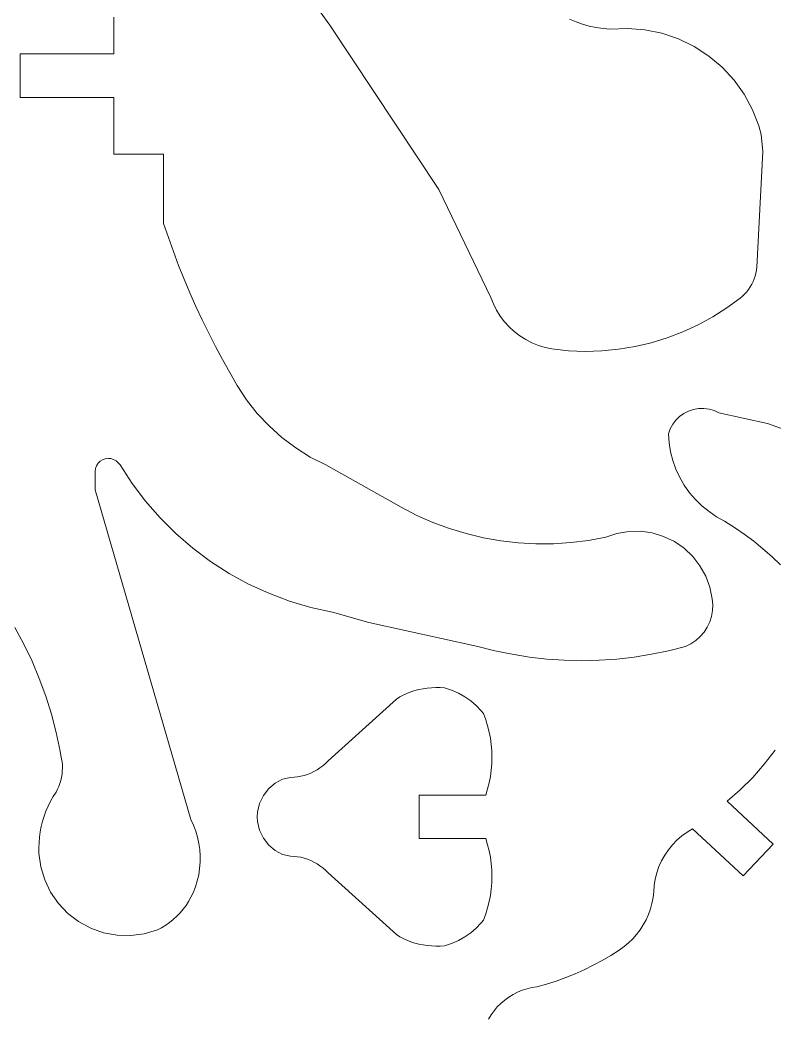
# Model space of a CAD drawing. Header units: millimetres. Extents: x -233 to 120, y -19 to 188.
# Drawn here: x 46.4 to 91.8, y 41.7 to 101.8 of the extents above; entities that cross this region are included whole.
import ezdxf

# ---------------------------------------------------------------- set-up
doc = ezdxf.new("R2010")
doc.units = ezdxf.units.MM
doc.header["$MEASUREMENT"] = 0
doc.layers.add('Layer 1', color=7, linetype='Continuous')

msp = doc.modelspace()

# ---------------------------------------------------------------- linework, layer by layer
at = {"layer": 'Layer 1', "lineweight": 9}
for points in [[(60.3887, 107.967), (60.3887, 107.967), (65.0897, 101.4626), (65.0897, 101.4626)], [(52.0851, 99.735), (52.0851, 99.735), (52.0851, 101.959), (52.0851, 101.959)], [(79.5103, 101.8368), (79.5103, 101.8368), (79.8963, 101.672), (79.8963, 101.672)], [(79.8963, 101.672), (79.8963, 101.672), (80.292, 101.532), (80.292, 101.532)], [(80.292, 101.532), (80.292, 101.532), (80.6958, 101.4175), (80.6958, 101.4175)], [(65.0897, 101.4626), (65.0897, 101.4626), (71.65, 91.5694), (71.65, 91.5694)], [(80.6958, 101.4175), (80.6958, 101.4175), (81.106, 101.3288), (81.106, 101.3288)], [(81.106, 101.3288), (81.106, 101.3288), (81.5211, 101.2664), (81.5211, 101.2664)], [(81.5211, 101.2664), (81.5211, 101.2664), (81.9393, 101.2305), (81.9393, 101.2305)], [(82.9898, 101.2791), (82.9898, 101.2791), (81.9393, 101.2305), (81.9393, 101.2305)], [(84.0383, 101.1967), (84.0383, 101.1967), (82.9898, 101.2791), (82.9898, 101.2791)], [(85.0684, 100.9847), (85.0684, 100.9847), (84.0383, 101.1967), (84.0383, 101.1967)], [(86.0641, 100.6464), (86.0641, 100.6464), (85.0684, 100.9847), (85.0684, 100.9847)], [(87.0101, 100.1869), (87.0101, 100.1869), (86.0641, 100.6464), (86.0641, 100.6464)], [(46.4601, 99.735), (46.4601, 99.735), (52.0851, 99.735), (52.0851, 99.735)], [(46.4601, 97.11), (46.4601, 97.11), (46.4601, 99.735), (46.4601, 99.735)], [(87.8917, 99.6135), (87.8917, 99.6135), (87.0101, 100.1869), (87.0101, 100.1869)], [(88.6952, 98.9349), (88.6952, 98.9349), (87.8917, 99.6135), (87.8917, 99.6135)], [(89.4082, 98.1618), (89.4082, 98.1618), (88.6952, 98.9349), (88.6952, 98.9349)], [(90.0195, 97.3061), (90.0195, 97.3061), (89.4082, 98.1618), (89.4082, 98.1618)], [(90.5198, 96.381), (90.5198, 96.381), (90.0195, 97.3061), (90.0195, 97.3061)], [(46.4601, 97.11), (46.4601, 97.11), (52.0851, 97.11), (52.0851, 97.11)], [(52.0851, 97.11), (52.0851, 97.11), (52.0851, 93.709), (52.0851, 93.709)], [(90.9013, 95.4009), (90.9013, 95.4009), (90.5198, 96.381), (90.5198, 96.381)], [(91.0294, 94.8918), (91.0294, 94.8918), (90.9013, 95.4009), (90.9013, 95.4009)], [(91.0294, 94.8918), (91.0294, 94.8918), (91.1313, 93.8551), (91.1313, 93.8551)], [(55.0851, 93.709), (55.0851, 93.709), (52.0851, 93.709), (52.0851, 93.709)], [(55.0851, 93.709), (55.0851, 93.709), (55.0851, 89.5294), (55.0851, 89.5294)], [(90.7776, 86.8971), (90.7776, 86.8971), (91.1313, 93.8551), (91.1313, 93.8551)], [(71.65, 91.5694), (71.65, 91.5694), (74.7756, 85.0701), (74.7756, 85.0701)], [(55.0851, 89.5294), (55.0851, 89.5294), (55.3705, 88.6821), (55.3705, 88.6821)], [(55.3705, 88.6821), (55.3705, 88.6821), (55.6716, 87.8403), (55.6716, 87.8403)], [(55.6716, 87.8403), (55.6716, 87.8403), (55.988, 87.0041), (55.988, 87.0041)], [(55.988, 87.0041), (55.988, 87.0041), (56.3198, 86.1739), (56.3198, 86.1739)], [(90.6776, 86.3653), (90.6776, 86.3653), (90.723, 86.5402), (90.723, 86.5402)], [(90.723, 86.5402), (90.723, 86.5402), (90.7564, 86.7177), (90.7564, 86.7177)], [(90.7564, 86.7177), (90.7564, 86.7177), (90.7776, 86.8971), (90.7776, 86.8971)], [(56.3198, 86.1739), (56.3198, 86.1739), (56.6667, 85.3499), (56.6667, 85.3499)], [(90.3808, 85.7089), (90.3808, 85.7089), (90.4717, 85.865), (90.4717, 85.865)], [(90.4717, 85.865), (90.4717, 85.865), (90.5517, 86.027), (90.5517, 86.027)], [(90.5517, 86.027), (90.5517, 86.027), (90.6204, 86.194), (90.6204, 86.194)], [(90.6204, 86.194), (90.6204, 86.194), (90.6776, 86.3653), (90.6776, 86.3653)], [(56.6667, 85.3499), (56.6667, 85.3499), (57.0288, 84.5324), (57.0288, 84.5324)], [(89.9181, 85.1566), (89.9181, 85.1566), (90.0476, 85.2825), (90.0476, 85.2825)], [(90.0476, 85.2825), (90.0476, 85.2825), (90.1683, 85.4169), (90.1683, 85.4169)], [(90.2796, 85.5593), (90.2796, 85.5593), (90.1683, 85.4169), (90.1683, 85.4169)], [(90.2796, 85.5593), (90.2796, 85.5593), (90.3808, 85.7089), (90.3808, 85.7089)], [(74.7756, 85.0701), (74.7756, 85.0701), (74.9304, 84.6798), (74.9304, 84.6798)], [(74.9304, 84.6798), (74.9304, 84.6798), (75.1194, 84.3049), (75.1194, 84.3049)], [(88.9701, 84.4441), (88.9701, 84.4441), (89.7802, 85.0399), (89.7802, 85.0399)], [(89.7802, 85.0399), (89.7802, 85.0399), (89.9181, 85.1566), (89.9181, 85.1566)], [(57.0288, 84.5324), (57.0288, 84.5324), (57.4058, 83.7218), (57.4058, 83.7218)], [(75.1194, 84.3049), (75.1194, 84.3049), (75.3412, 83.9483), (75.3412, 83.9483)], [(88.1218, 83.9041), (88.1218, 83.9041), (88.9701, 84.4441), (88.9701, 84.4441)], [(57.4058, 83.7218), (57.4058, 83.7218), (57.7976, 82.9182), (57.7976, 82.9182)], [(75.3412, 83.9483), (75.3412, 83.9483), (75.5938, 83.6129), (75.5938, 83.6129)], [(75.5938, 83.6129), (75.5938, 83.6129), (75.8754, 83.3015), (75.8754, 83.3015)], [(87.2391, 83.4223), (87.2391, 83.4223), (88.1218, 83.9041), (88.1218, 83.9041)], [(57.7976, 82.9182), (57.7976, 82.9182), (58.2042, 82.1219), (58.2042, 82.1219)], [(75.8754, 83.3015), (75.8754, 83.3015), (76.1837, 83.0164), (76.1837, 83.0164)], [(76.1837, 83.0164), (76.1837, 83.0164), (76.5161, 82.7599), (76.5161, 82.7599)], [(85.3867, 82.6417), (85.3867, 82.6417), (86.326, 83.0009), (86.326, 83.0009)], [(86.326, 83.0009), (86.326, 83.0009), (87.2391, 83.4223), (87.2391, 83.4223)], [(76.5161, 82.7599), (76.5161, 82.7599), (76.8701, 82.5341), (76.8701, 82.5341)], [(76.8701, 82.5341), (76.8701, 82.5341), (77.2429, 82.3408), (77.2429, 82.3408)], [(77.2429, 82.3408), (77.2429, 82.3408), (77.6314, 82.1816), (77.6314, 82.1816)], [(83.4465, 82.1163), (83.4465, 82.1163), (84.4255, 82.3464), (84.4255, 82.3464)], [(84.4255, 82.3464), (84.4255, 82.3464), (85.3867, 82.6417), (85.3867, 82.6417)], [(58.2042, 82.1219), (58.2042, 82.1219), (58.6253, 81.3332), (58.6253, 81.3332)], [(77.6314, 82.1816), (77.6314, 82.1816), (78.0326, 82.0576), (78.0326, 82.0576)], [(78.0326, 82.0576), (78.0326, 82.0576), (78.4432, 81.9699), (78.4432, 81.9699)], [(78.4432, 81.9699), (78.4432, 81.9699), (79.4433, 81.8644), (79.4433, 81.8644)], [(79.4433, 81.8644), (79.4433, 81.8644), (80.4482, 81.8262), (80.4482, 81.8262)], [(80.4482, 81.8262), (80.4482, 81.8262), (81.4534, 81.8556), (81.4534, 81.8556)], [(81.4534, 81.8556), (81.4534, 81.8556), (82.4543, 81.9524), (82.4543, 81.9524)], [(82.4543, 81.9524), (82.4543, 81.9524), (83.4465, 82.1163), (83.4465, 82.1163)], [(58.6253, 81.3332), (58.6253, 81.3332), (59.0609, 80.5524), (59.0609, 80.5524)], [(59.0609, 80.5524), (59.0609, 80.5524), (59.5107, 79.7798), (59.5107, 79.7798)], [(59.5107, 79.7798), (59.5107, 79.7798), (60.0796, 78.9105), (60.0796, 78.9105)], [(60.0796, 78.9105), (60.0796, 78.9105), (60.7211, 78.0933), (60.7211, 78.0933)], [(60.7211, 78.0933), (60.7211, 78.0933), (61.4304, 77.3342), (61.4304, 77.3342)], [(86.3836, 78.0918), (86.3836, 78.0918), (86.1279, 77.9076), (86.1279, 77.9076)], [(86.6641, 78.2352), (86.6641, 78.2352), (86.3836, 78.0918), (86.3836, 78.0918)], [(86.9631, 78.3346), (86.9631, 78.3346), (86.6641, 78.2352), (86.6641, 78.2352)], [(87.2737, 78.3877), (87.2737, 78.3877), (86.9631, 78.3346), (86.9631, 78.3346)], [(87.5888, 78.3933), (87.5888, 78.3933), (87.2737, 78.3877), (87.2737, 78.3877)], [(87.9011, 78.3513), (87.9011, 78.3513), (87.5888, 78.3933), (87.5888, 78.3933)], [(88.2034, 78.2626), (88.2034, 78.2626), (87.9011, 78.3513), (87.9011, 78.3513)], [(88.4889, 78.1292), (88.4889, 78.1292), (88.2034, 78.2626), (88.2034, 78.2626)], [(91.427, 77.4776), (91.427, 77.4776), (88.4889, 78.1292), (88.4889, 78.1292)], [(85.903, 77.6869), (85.903, 77.6869), (85.7139, 77.4348), (85.7139, 77.4348)], [(86.1279, 77.9076), (86.1279, 77.9076), (85.903, 77.6869), (85.903, 77.6869)], [(98.3162, 75.0154), (98.3162, 75.0154), (91.427, 77.4776), (91.427, 77.4776)], [(61.4304, 77.3342), (61.4304, 77.3342), (62.2025, 76.639), (62.2025, 76.639)], [(85.5652, 77.157), (85.5652, 77.157), (85.4601, 76.86), (85.4601, 76.86)], [(85.4601, 76.86), (85.4601, 76.86), (85.4989, 76.3147), (85.4989, 76.3147)], [(85.7139, 77.4348), (85.7139, 77.4348), (85.5652, 77.157), (85.5652, 77.157)], [(62.2025, 76.639), (62.2025, 76.639), (63.0314, 76.0127), (63.0314, 76.0127)], [(85.4989, 76.3147), (85.4989, 76.3147), (85.587, 75.7752), (85.587, 75.7752)], [(63.0314, 76.0127), (63.0314, 76.0127), (63.9111, 75.46), (63.9111, 75.46)], [(85.587, 75.7752), (85.587, 75.7752), (85.7238, 75.2459), (85.7238, 75.2459)], [(51.139, 75.0874), (51.139, 75.0874), (51.0454, 74.9425), (51.0454, 74.9425)], [(51.2615, 75.2091), (51.2615, 75.2091), (51.139, 75.0874), (51.139, 75.0874)], [(51.407, 75.3019), (51.407, 75.3019), (51.2615, 75.2091), (51.2615, 75.2091)], [(51.5691, 75.3615), (51.5691, 75.3615), (51.407, 75.3019), (51.407, 75.3019)], [(51.74, 75.3851), (51.74, 75.3851), (51.5691, 75.3615), (51.5691, 75.3615)], [(51.9121, 75.3718), (51.9121, 75.3718), (51.74, 75.3851), (51.74, 75.3851)], [(52.0774, 75.322), (52.0774, 75.322), (51.9121, 75.3718), (51.9121, 75.3718)], [(52.2283, 75.2382), (52.2283, 75.2382), (52.0774, 75.322), (52.0774, 75.322)], [(52.3578, 75.1241), (52.3578, 75.1241), (52.2283, 75.2382), (52.2283, 75.2382)], [(52.4601, 74.985), (52.4601, 74.985), (52.3578, 75.1241), (52.3578, 75.1241)], [(63.9111, 75.46), (63.9111, 75.46), (64.8351, 74.985), (64.8351, 74.985)], [(85.7238, 75.2459), (85.7238, 75.2459), (85.9082, 74.7313), (85.9082, 74.7313)], [(50.9848, 74.7808), (50.9848, 74.7808), (50.9601, 74.61), (50.9601, 74.61)], [(50.9601, 73.485), (50.9601, 73.485), (50.9601, 74.61), (50.9601, 74.61)], [(51.0454, 74.9425), (51.0454, 74.9425), (50.9848, 74.7808), (50.9848, 74.7808)], [(52.4601, 74.985), (52.4601, 74.985), (53.189, 73.8659), (53.189, 73.8659)], [(69.3726, 72.435), (69.3726, 72.435), (64.8351, 74.985), (64.8351, 74.985)], [(85.9082, 74.7313), (85.9082, 74.7313), (86.1385, 74.2355), (86.1385, 74.2355)], [(53.189, 73.8659), (53.189, 73.8659), (53.9947, 72.8008), (53.9947, 72.8008)], [(86.1385, 74.2355), (86.1385, 74.2355), (86.4129, 73.7627), (86.4129, 73.7627)], [(56.7293, 53.6388), (56.7293, 53.6388), (50.9601, 73.485), (50.9601, 73.485)], [(86.4129, 73.7627), (86.4129, 73.7627), (86.7291, 73.3168), (86.7291, 73.3168)], [(86.7291, 73.3168), (86.7291, 73.3168), (87.0845, 72.9014), (87.0845, 72.9014)], [(53.9947, 72.8008), (53.9947, 72.8008), (54.8734, 71.7951), (54.8734, 71.7951)], [(87.0845, 72.9014), (87.0845, 72.9014), (87.4762, 72.5201), (87.4762, 72.5201)], [(69.3726, 72.435), (69.3726, 72.435), (70.315, 71.9512), (70.315, 71.9512)], [(87.4762, 72.5201), (87.4762, 72.5201), (87.9009, 72.1759), (87.9009, 72.1759)], [(87.9009, 72.1759), (87.9009, 72.1759), (88.3551, 71.8717), (88.3551, 71.8717)], [(54.8734, 71.7951), (54.8734, 71.7951), (55.8206, 70.8535), (55.8206, 70.8535)], [(70.315, 71.9512), (70.315, 71.9512), (71.2847, 71.5246), (71.2847, 71.5246)], [(71.2847, 71.5246), (71.2847, 71.5246), (72.2782, 71.1569), (72.2782, 71.1569)], [(88.3551, 71.8717), (88.3551, 71.8717), (88.8351, 71.61), (88.8351, 71.61)], [(89.4374, 71.227), (89.4374, 71.227), (88.8351, 71.61), (88.8351, 71.61)], [(55.8206, 70.8535), (55.8206, 70.8535), (56.8316, 69.9809), (56.8316, 69.9809)], [(72.2782, 71.1569), (72.2782, 71.1569), (73.2919, 70.8492), (73.2919, 70.8492)], [(82.3616, 70.8639), (82.3616, 70.8639), (81.6847, 70.637), (81.6847, 70.637)], [(83.0653, 70.984), (83.0653, 70.984), (82.3616, 70.8639), (82.3616, 70.8639)], [(83.7792, 70.9945), (83.7792, 70.9945), (83.0653, 70.984), (83.0653, 70.984)], [(84.4861, 70.895), (84.4861, 70.895), (83.7792, 70.9945), (83.7792, 70.9945)], [(85.1694, 70.688), (85.1694, 70.688), (84.4861, 70.895), (84.4861, 70.895)], [(90.0241, 70.8203), (90.0241, 70.8203), (89.4374, 71.227), (89.4374, 71.227)], [(73.2919, 70.8492), (73.2919, 70.8492), (74.3222, 70.6027), (74.3222, 70.6027)], [(74.3222, 70.6027), (74.3222, 70.6027), (75.3654, 70.4184), (75.3654, 70.4184)], [(75.3654, 70.4184), (75.3654, 70.4184), (76.4178, 70.2967), (76.4178, 70.2967)], [(76.4178, 70.2967), (76.4178, 70.2967), (77.4756, 70.2383), (77.4756, 70.2383)], [(78.5349, 70.2432), (78.5349, 70.2432), (79.5921, 70.3115), (79.5921, 70.3115)], [(79.5921, 70.3115), (79.5921, 70.3115), (80.6433, 70.4429), (80.6433, 70.4429)], [(80.6433, 70.4429), (80.6433, 70.4429), (81.6847, 70.637), (81.6847, 70.637)], [(85.8126, 70.3783), (85.8126, 70.3783), (85.1694, 70.688), (85.1694, 70.688)], [(86.4006, 69.9734), (86.4006, 69.9734), (85.8126, 70.3783), (85.8126, 70.3783)], [(90.5941, 70.3906), (90.5941, 70.3906), (90.0241, 70.8203), (90.0241, 70.8203)], [(91.1466, 69.9385), (91.1466, 69.9385), (90.5941, 70.3906), (90.5941, 70.3906)], [(56.8316, 69.9809), (56.8316, 69.9809), (57.9015, 69.1816), (57.9015, 69.1816)], [(77.4756, 70.2383), (77.4756, 70.2383), (78.5349, 70.2432), (78.5349, 70.2432)], [(86.9193, 69.4829), (86.9193, 69.4829), (86.4006, 69.9734), (86.4006, 69.9734)], [(91.6806, 69.4648), (91.6806, 69.4648), (91.1466, 69.9385), (91.1466, 69.9385)], [(57.9015, 69.1816), (57.9015, 69.1816), (59.025, 68.4594), (59.025, 68.4594)], [(87.3564, 68.9184), (87.3564, 68.9184), (86.9193, 69.4829), (86.9193, 69.4829)], [(92.1953, 68.9702), (92.1953, 68.9702), (91.6806, 69.4648), (91.6806, 69.4648)], [(59.025, 68.4594), (59.025, 68.4594), (60.1964, 67.818), (60.1964, 67.818)], [(87.7015, 68.2934), (87.7015, 68.2934), (87.3564, 68.9184), (87.3564, 68.9184)], [(87.9463, 67.6228), (87.9463, 67.6228), (87.7015, 68.2934), (87.7015, 68.2934)], [(60.1964, 67.818), (60.1964, 67.818), (61.41, 67.2606), (61.41, 67.2606)], [(61.41, 67.2606), (61.41, 67.2606), (62.6598, 66.7898), (62.6598, 66.7898)], [(88.0851, 66.9225), (88.0851, 66.9225), (87.9463, 67.6228), (87.9463, 67.6228)], [(62.6598, 66.7898), (62.6598, 66.7898), (63.9397, 66.4081), (63.9397, 66.4081)], [(88.1205, 66.5709), (88.1205, 66.5709), (88.0851, 66.9225), (88.0851, 66.9225)], [(63.9397, 66.4081), (63.9397, 66.4081), (65.2431, 66.1173), (65.2431, 66.1173)], [(65.2431, 66.1173), (65.2431, 66.1173), (67.4226, 65.4975), (67.4226, 65.4975)], [(88.0484, 65.8694), (88.0484, 65.8694), (88.1082, 66.2177), (88.1082, 66.2177)], [(88.1082, 66.2177), (88.1082, 66.2177), (88.1205, 66.5709), (88.1205, 66.5709)], [(67.4226, 65.4975), (67.4226, 65.4975), (73.9931, 64.0625), (73.9931, 64.0625)], [(87.7915, 65.2126), (87.7915, 65.2126), (87.9422, 65.5323), (87.9422, 65.5323)], [(87.9422, 65.5323), (87.9422, 65.5323), (88.0484, 65.8694), (88.0484, 65.8694)], [(46.6751, 64.1972), (46.6751, 64.1972), (46.1383, 65.1991), (46.1383, 65.1991)], [(87.3686, 64.6484), (87.3686, 64.6484), (87.5991, 64.9162), (87.5991, 64.9162)], [(87.5991, 64.9162), (87.5991, 64.9162), (87.7915, 65.2126), (87.7915, 65.2126)], [(86.8102, 64.2176), (86.8102, 64.2176), (87.104, 64.4141), (87.104, 64.4141)], [(87.104, 64.4141), (87.104, 64.4141), (87.3686, 64.6484), (87.3686, 64.6484)], [(47.1643, 63.1711), (47.1643, 63.1711), (46.6751, 64.1972), (46.6751, 64.1972)], [(75.0147, 63.8003), (75.0147, 63.8003), (73.9931, 64.0625), (73.9931, 64.0625)], [(76.0472, 63.585), (76.0472, 63.585), (75.0147, 63.8003), (75.0147, 63.8003)], [(85.4711, 63.8003), (85.4711, 63.8003), (84.4386, 63.585), (84.4386, 63.585)], [(86.4927, 64.0625), (86.4927, 64.0625), (85.4711, 63.8003), (85.4711, 63.8003)], [(86.4927, 64.0625), (86.4927, 64.0625), (86.8102, 64.2176), (86.8102, 64.2176)], [(47.6047, 62.1233), (47.6047, 62.1233), (47.1643, 63.1711), (47.1643, 63.1711)], [(77.0884, 63.417), (77.0884, 63.417), (76.0472, 63.585), (76.0472, 63.585)], [(78.1363, 63.2968), (78.1363, 63.2968), (77.0884, 63.417), (77.0884, 63.417)], [(79.1885, 63.2246), (79.1885, 63.2246), (78.1363, 63.2968), (78.1363, 63.2968)], [(80.2429, 63.2005), (80.2429, 63.2005), (79.1885, 63.2246), (79.1885, 63.2246)], [(81.2973, 63.2246), (81.2973, 63.2246), (80.2429, 63.2005), (80.2429, 63.2005)], [(82.3496, 63.2968), (82.3496, 63.2968), (81.2973, 63.2246), (81.2973, 63.2246)], [(83.3974, 63.417), (83.3974, 63.417), (82.3496, 63.2968), (82.3496, 63.2968)], [(84.4386, 63.585), (84.4386, 63.585), (83.3974, 63.417), (83.3974, 63.417)], [(47.9956, 61.0559), (47.9956, 61.0559), (47.6047, 62.1233), (47.6047, 62.1233)], [(69.956, 61.3226), (69.956, 61.3226), (69.7245, 61.2326), (69.7245, 61.2326)], [(70.1952, 61.3999), (70.1952, 61.3999), (69.956, 61.3226), (69.956, 61.3226)], [(70.4408, 61.4641), (70.4408, 61.4641), (70.1952, 61.3999), (70.1952, 61.3999)], [(70.6916, 61.5148), (70.6916, 61.5148), (70.4408, 61.4641), (70.4408, 61.4641)], [(70.9463, 61.5519), (70.9463, 61.5519), (70.6916, 61.5148), (70.6916, 61.5148)], [(71.2035, 61.5752), (71.2035, 61.5752), (70.9463, 61.5519), (70.9463, 61.5519)], [(71.4621, 61.5844), (71.4621, 61.5844), (71.2035, 61.5752), (71.2035, 61.5752)], [(71.7205, 61.5796), (71.7205, 61.5796), (71.4621, 61.5844), (71.4621, 61.5844)], [(71.9776, 61.5607), (71.9776, 61.5607), (71.7205, 61.5796), (71.7205, 61.5796)], [(71.9776, 61.5607), (71.9776, 61.5607), (72.407, 61.4175), (72.407, 61.4175)], [(72.407, 61.4175), (72.407, 61.4175), (72.8174, 61.2377), (72.8174, 61.2377)], [(48.3359, 59.9713), (48.3359, 59.9713), (47.9956, 61.0559), (47.9956, 61.0559)], [(69.0875, 60.8914), (69.0875, 60.8914), (64.9821, 57.1626), (64.9821, 57.1626)], [(69.2891, 61.0165), (69.2891, 61.0165), (69.0875, 60.8914), (69.0875, 60.8914)], [(69.5018, 61.1304), (69.5018, 61.1304), (69.2891, 61.0165), (69.2891, 61.0165)], [(69.7245, 61.2326), (69.7245, 61.2326), (69.5018, 61.1304), (69.5018, 61.1304)], [(72.8174, 61.2377), (72.8174, 61.2377), (73.205, 61.0228), (73.205, 61.0228)], [(73.205, 61.0228), (73.205, 61.0228), (73.5662, 60.775), (73.5662, 60.775)], [(73.5662, 60.775), (73.5662, 60.775), (73.898, 60.4963), (73.898, 60.4963)], [(73.898, 60.4963), (73.898, 60.4963), (74.1971, 60.1893), (74.1971, 60.1893)], [(74.1971, 60.1893), (74.1971, 60.1893), (74.3291, 60.0231), (74.3291, 60.0231)], [(48.6249, 58.872), (48.6249, 58.872), (48.3359, 59.9713), (48.3359, 59.9713)], [(74.3291, 60.0231), (74.3291, 60.0231), (74.461, 59.6446), (74.461, 59.6446)], [(74.5749, 59.2772), (74.5749, 59.2772), (74.461, 59.6446), (74.461, 59.6446)], [(48.8621, 57.7603), (48.8621, 57.7603), (48.6249, 58.872), (48.6249, 58.872)], [(74.6685, 58.9041), (74.6685, 58.9041), (74.5749, 59.2772), (74.5749, 59.2772)], [(74.7417, 58.5264), (74.7417, 58.5264), (74.6685, 58.9041), (74.6685, 58.9041)], [(74.794, 58.1453), (74.794, 58.1453), (74.7417, 58.5264), (74.7417, 58.5264)], [(48.8621, 57.7603), (48.8621, 57.7603), (48.9028, 57.4819), (48.9028, 57.4819)], [(74.8255, 57.7619), (74.8255, 57.7619), (74.794, 58.1453), (74.794, 58.1453)], [(74.836, 57.3773), (74.836, 57.3773), (74.8255, 57.7619), (74.8255, 57.7619)], [(91.2276, 56.9666), (91.2276, 56.9666), (91.8721, 57.8027), (91.8721, 57.8027)], [(48.9438, 57.2974), (48.9438, 57.2974), (48.9028, 57.4819), (48.9028, 57.4819)], [(48.973, 57.1107), (48.973, 57.1107), (48.9438, 57.2974), (48.9438, 57.2974)], [(48.9902, 56.9224), (48.9902, 56.9224), (48.973, 57.1107), (48.973, 57.1107)], [(64.8269, 57.0102), (64.8269, 57.0102), (64.9821, 57.1626), (64.9821, 57.1626)], [(74.8255, 56.9928), (74.8255, 56.9928), (74.836, 57.3773), (74.836, 57.3773)], [(48.9697, 56.3566), (48.9697, 56.3566), (48.9886, 56.5446), (48.9886, 56.5446)], [(48.9886, 56.5446), (48.9886, 56.5446), (48.9954, 56.7335), (48.9954, 56.7335)], [(48.9954, 56.7335), (48.9954, 56.7335), (48.9902, 56.9224), (48.9902, 56.9224)], [(63.9385, 56.427), (63.9385, 56.427), (64.1288, 56.5181), (64.1288, 56.5181)], [(64.1288, 56.5181), (64.1288, 56.5181), (64.3135, 56.6224), (64.3135, 56.6224)], [(64.4919, 56.7395), (64.4919, 56.7395), (64.3135, 56.6224), (64.3135, 56.6224)], [(64.4919, 56.7395), (64.4919, 56.7395), (64.6632, 56.8689), (64.6632, 56.8689)], [(64.6632, 56.8689), (64.6632, 56.8689), (64.8269, 57.0102), (64.8269, 57.0102)], [(74.7417, 56.2282), (74.7417, 56.2282), (74.794, 56.6094), (74.794, 56.6094)], [(74.794, 56.6094), (74.794, 56.6094), (74.8255, 56.9928), (74.8255, 56.9928)], [(90.5299, 56.1744), (90.5299, 56.1744), (91.2276, 56.9666), (91.2276, 56.9666)], [(48.8419, 55.8049), (48.8419, 55.8049), (48.8962, 55.986), (48.8962, 55.986)], [(48.8962, 55.986), (48.8962, 55.986), (48.9388, 56.1701), (48.9388, 56.1701)], [(48.9388, 56.1701), (48.9388, 56.1701), (48.9697, 56.3566), (48.9697, 56.3566)], [(62.2447, 56.0573), (62.2447, 56.0573), (61.7994, 55.8286), (61.7994, 55.8286)], [(62.7237, 56.1749), (62.7237, 56.1749), (62.2447, 56.0573), (62.2447, 56.0573)], [(62.7237, 56.1749), (62.7237, 56.1749), (62.9308, 56.1809), (62.9308, 56.1809)], [(62.9308, 56.1809), (62.9308, 56.1809), (63.1372, 56.2015), (63.1372, 56.2015)], [(63.1372, 56.2015), (63.1372, 56.2015), (63.3419, 56.2365), (63.3419, 56.2365)], [(63.3419, 56.2365), (63.3419, 56.2365), (63.5443, 56.286), (63.5443, 56.286)], [(63.5443, 56.286), (63.5443, 56.286), (63.7434, 56.3496), (63.7434, 56.3496)], [(63.7434, 56.3496), (63.7434, 56.3496), (63.9385, 56.427), (63.9385, 56.427)], [(74.5749, 55.4774), (74.5749, 55.4774), (74.6685, 55.8506), (74.6685, 55.8506)], [(74.6685, 55.8506), (74.6685, 55.8506), (74.7417, 56.2282), (74.7417, 56.2282)], [(89.782, 55.4295), (89.782, 55.4295), (90.5299, 56.1744), (90.5299, 56.1744)], [(48.4367, 55.0151), (48.4367, 55.0151), (48.6114, 55.2877), (48.6114, 55.2877)], [(48.6114, 55.2877), (48.6114, 55.2877), (48.6992, 55.4551), (48.6992, 55.4551)], [(48.6992, 55.4551), (48.6992, 55.4551), (48.7761, 55.6277), (48.7761, 55.6277)], [(48.7761, 55.6277), (48.7761, 55.6277), (48.8419, 55.8049), (48.8419, 55.8049)], [(61.4084, 55.4994), (61.4084, 55.4994), (61.0898, 55.085), (61.0898, 55.085)], [(61.7994, 55.8286), (61.7994, 55.8286), (61.4084, 55.4994), (61.4084, 55.4994)], [(74.461, 55.11), (74.461, 55.11), (74.5749, 55.4774), (74.5749, 55.4774)], [(88.987, 54.735), (88.987, 54.735), (89.782, 55.4295), (89.782, 55.4295)], [(48.1328, 54.4435), (48.1328, 54.4435), (48.277, 54.7334), (48.277, 54.7334)], [(48.277, 54.7334), (48.277, 54.7334), (48.4367, 55.0151), (48.4367, 55.0151)], [(61.0898, 55.085), (61.0898, 55.085), (60.8583, 54.6044), (60.8583, 54.6044)], [(70.4601, 52.485), (70.4601, 52.485), (70.4601, 55.11), (70.4601, 55.11)], [(74.461, 55.11), (74.461, 55.11), (70.4601, 55.11), (70.4601, 55.11)], [(88.987, 54.735), (88.987, 54.735), (91.7516, 52.1536), (91.7516, 52.1536)], [(47.8924, 53.8424), (47.8924, 53.8424), (48.0044, 54.1462), (48.0044, 54.1462)], [(48.0044, 54.1462), (48.0044, 54.1462), (48.1328, 54.4435), (48.1328, 54.4435)], [(60.7246, 54.08), (60.7246, 54.08), (60.7092, 53.7975), (60.7092, 53.7975)], [(60.8583, 54.6044), (60.8583, 54.6044), (60.7246, 54.08), (60.7246, 54.08)], [(47.7183, 53.2188), (47.7183, 53.2188), (47.7969, 53.5329), (47.7969, 53.5329)], [(47.7969, 53.5329), (47.7969, 53.5329), (47.8924, 53.8424), (47.8924, 53.8424)], [(56.7293, 53.6388), (56.7293, 53.6388), (56.8886, 53.2931), (56.8886, 53.2931)], [(60.7246, 53.515), (60.7246, 53.515), (60.7092, 53.7975), (60.7092, 53.7975)], [(60.8583, 52.9905), (60.8583, 52.9905), (60.7246, 53.515), (60.7246, 53.515)], [(47.6127, 52.5801), (47.6127, 52.5801), (47.6569, 52.9009), (47.6569, 52.9009)], [(47.6569, 52.9009), (47.6569, 52.9009), (47.7183, 53.2188), (47.7183, 53.2188)], [(56.8886, 53.2931), (56.8886, 53.2931), (57.0222, 52.9367), (57.0222, 52.9367)], [(57.0222, 52.9367), (57.0222, 52.9367), (57.1292, 52.5714), (57.1292, 52.5714)], [(61.0898, 52.51), (61.0898, 52.51), (60.8583, 52.9905), (60.8583, 52.9905)], [(86.2615, 52.6536), (86.2615, 52.6536), (86.5763, 52.8825), (86.5763, 52.8825)], [(86.5763, 52.8825), (86.5763, 52.8825), (86.9099, 53.0831), (86.9099, 53.0831)], [(89.9601, 50.235), (89.9601, 50.235), (86.9099, 53.0831), (86.9099, 53.0831)], [(47.5768, 51.9337), (47.5768, 51.9337), (47.586, 52.2574), (47.586, 52.2574)], [(47.586, 52.2574), (47.586, 52.2574), (47.6127, 52.5801), (47.6127, 52.5801)], [(57.1292, 52.5714), (57.1292, 52.5714), (57.2092, 52.1993), (57.2092, 52.1993)], [(61.4084, 52.0955), (61.4084, 52.0955), (61.0898, 52.51), (61.0898, 52.51)], [(74.461, 52.485), (74.461, 52.485), (70.4601, 52.485), (70.4601, 52.485)], [(74.461, 52.485), (74.461, 52.485), (74.5749, 52.1175), (74.5749, 52.1175)], [(85.6975, 52.1182), (85.6975, 52.1182), (85.9678, 52.3982), (85.9678, 52.3982)], [(85.9678, 52.3982), (85.9678, 52.3982), (86.2615, 52.6536), (86.2615, 52.6536)], [(47.5851, 51.61), (47.5851, 51.61), (47.5768, 51.9337), (47.5768, 51.9337)], [(57.2092, 52.1993), (57.2092, 52.1993), (57.2616, 51.8223), (57.2616, 51.8223)], [(57.2862, 51.4424), (57.2862, 51.4424), (57.2616, 51.8223), (57.2616, 51.8223)], [(61.7994, 51.7663), (61.7994, 51.7663), (61.4084, 52.0955), (61.4084, 52.0955)], [(62.2447, 51.5377), (62.2447, 51.5377), (61.7994, 51.7663), (61.7994, 51.7663)], [(74.5749, 52.1175), (74.5749, 52.1175), (74.6685, 51.7444), (74.6685, 51.7444)], [(74.6685, 51.7444), (74.6685, 51.7444), (74.7417, 51.3667), (74.7417, 51.3667)], [(85.235, 51.493), (85.235, 51.493), (85.4526, 51.8157), (85.4526, 51.8157)], [(85.4526, 51.8157), (85.4526, 51.8157), (85.6975, 52.1182), (85.6975, 52.1182)], [(91.7516, 52.1536), (91.7516, 52.1536), (89.9601, 50.235), (89.9601, 50.235)], [(47.5851, 51.61), (47.5851, 51.61), (47.6936, 50.7937), (47.6936, 50.7937)], [(57.2829, 51.0618), (57.2829, 51.0618), (57.2517, 50.6825), (57.2517, 50.6825)], [(57.2862, 51.4424), (57.2862, 51.4424), (57.2829, 51.0618), (57.2829, 51.0618)], [(62.7237, 51.4201), (62.7237, 51.4201), (62.2447, 51.5377), (62.2447, 51.5377)], [(62.7237, 51.4201), (62.7237, 51.4201), (62.9308, 51.4141), (62.9308, 51.4141)], [(62.9308, 51.4141), (62.9308, 51.4141), (63.1372, 51.3935), (63.1372, 51.3935)], [(63.1372, 51.3935), (63.1372, 51.3935), (63.3419, 51.3584), (63.3419, 51.3584)], [(63.3419, 51.3584), (63.3419, 51.3584), (63.5443, 51.309), (63.5443, 51.309)], [(63.5443, 51.309), (63.5443, 51.309), (63.7434, 51.2454), (63.7434, 51.2454)], [(63.7434, 51.2454), (63.7434, 51.2454), (63.9385, 51.1679), (63.9385, 51.1679)], [(63.9385, 51.1679), (63.9385, 51.1679), (64.1288, 51.0768), (64.1288, 51.0768)], [(64.1288, 51.0768), (64.1288, 51.0768), (64.3135, 50.9726), (64.3135, 50.9726)], [(74.7417, 51.3667), (74.7417, 51.3667), (74.794, 50.9856), (74.794, 50.9856)], [(84.888, 50.797), (84.888, 50.797), (85.0463, 51.1526), (85.0463, 51.1526)], [(85.0463, 51.1526), (85.0463, 51.1526), (85.235, 51.493), (85.235, 51.493)], [(47.6936, 50.7937), (47.6936, 50.7937), (47.9283, 50.0043), (47.9283, 50.0043)], [(57.1928, 50.3064), (57.1928, 50.3064), (57.2517, 50.6825), (57.2517, 50.6825)], [(64.3135, 50.9726), (64.3135, 50.9726), (64.4919, 50.8555), (64.4919, 50.8555)], [(64.4919, 50.8555), (64.4919, 50.8555), (64.6632, 50.726), (64.6632, 50.726)], [(64.6632, 50.726), (64.6632, 50.726), (64.8269, 50.5848), (64.8269, 50.5848)], [(64.8269, 50.5848), (64.8269, 50.5848), (64.9821, 50.4323), (64.9821, 50.4323)], [(74.794, 50.9856), (74.794, 50.9856), (74.8255, 50.6022), (74.8255, 50.6022)], [(74.8255, 50.6022), (74.8255, 50.6022), (74.836, 50.2176), (74.836, 50.2176)], [(84.7612, 50.429), (84.7612, 50.429), (84.888, 50.797), (84.888, 50.797)], [(47.9283, 50.0043), (47.9283, 50.0043), (48.2834, 49.2614), (48.2834, 49.2614)], [(57.1064, 49.9357), (57.1064, 49.9357), (56.9931, 49.5723), (56.9931, 49.5723)], [(57.1928, 50.3064), (57.1928, 50.3064), (57.1064, 49.9357), (57.1064, 49.9357)], [(69.0875, 46.7036), (69.0875, 46.7036), (64.9821, 50.4323), (64.9821, 50.4323)], [(74.836, 50.2176), (74.836, 50.2176), (74.8255, 49.8331), (74.8255, 49.8331)], [(84.606, 49.667), (84.606, 49.667), (84.667, 50.0514), (84.667, 50.0514)], [(84.667, 50.0514), (84.667, 50.0514), (84.7612, 50.429), (84.7612, 50.429)], [(48.2834, 49.2614), (48.2834, 49.2614), (48.7503, 48.583), (48.7503, 48.583)], [(56.8534, 49.2183), (56.8534, 49.2183), (56.9931, 49.5723), (56.9931, 49.5723)], [(74.794, 49.4497), (74.794, 49.4497), (74.7417, 49.0686), (74.7417, 49.0686)], [(74.8255, 49.8331), (74.8255, 49.8331), (74.794, 49.4497), (74.794, 49.4497)], [(84.5362, 48.9303), (84.5362, 48.9303), (84.5788, 49.2787), (84.5788, 49.2787)], [(84.5788, 49.2787), (84.5788, 49.2787), (84.606, 49.667), (84.606, 49.667)], [(56.4343, 48.4666), (56.4343, 48.4666), (56.59, 48.708), (56.59, 48.708)], [(56.59, 48.708), (56.59, 48.708), (56.7299, 48.9589), (56.7299, 48.9589)], [(56.7299, 48.9589), (56.7299, 48.9589), (56.8534, 49.2183), (56.8534, 49.2183)], [(74.6685, 48.6909), (74.6685, 48.6909), (74.5749, 48.3178), (74.5749, 48.3178)], [(74.7417, 49.0686), (74.7417, 49.0686), (74.6685, 48.6909), (74.6685, 48.6909)], [(84.4675, 48.586), (84.4675, 48.586), (84.5362, 48.9303), (84.5362, 48.9303)], [(48.7503, 48.583), (48.7503, 48.583), (49.3175, 47.986), (49.3175, 47.986)], [(56.0783, 48.016), (56.0783, 48.016), (56.2635, 48.2356), (56.2635, 48.2356)], [(56.2635, 48.2356), (56.2635, 48.2356), (56.4343, 48.4666), (56.4343, 48.4666)], [(74.5749, 48.3178), (74.5749, 48.3178), (74.461, 47.9503), (74.461, 47.9503)], [(84.2538, 47.9178), (84.2538, 47.9178), (84.3732, 48.2479), (84.3732, 48.2479)], [(84.3732, 48.2479), (84.3732, 48.2479), (84.4675, 48.586), (84.4675, 48.586)], [(49.3175, 47.986), (49.3175, 47.986), (49.9709, 47.4849), (49.9709, 47.4849)], [(49.9709, 47.4849), (49.9709, 47.4849), (50.6947, 47.092), (50.6947, 47.092)], [(55.4439, 47.4346), (55.4439, 47.4346), (55.6676, 47.6147), (55.6676, 47.6147)], [(55.6676, 47.6147), (55.6676, 47.6147), (55.8794, 47.8088), (55.8794, 47.8088)], [(55.8794, 47.8088), (55.8794, 47.8088), (56.0783, 48.016), (56.0783, 48.016)], [(74.1971, 47.4056), (74.1971, 47.4056), (74.3291, 47.5719), (74.3291, 47.5719)], [(74.3291, 47.5719), (74.3291, 47.5719), (74.461, 47.9503), (74.461, 47.9503)], [(84.1099, 47.5976), (84.1099, 47.5976), (83.9424, 47.2891), (83.9424, 47.2891)], [(84.1099, 47.5976), (84.1099, 47.5976), (84.2538, 47.9178), (84.2538, 47.9178)], [(50.6947, 47.092), (50.6947, 47.092), (51.4709, 46.817), (51.4709, 46.817)], [(53.9203, 46.7518), (53.9203, 46.7518), (54.7101, 46.985), (54.7101, 46.985)], [(54.7101, 46.985), (54.7101, 46.985), (54.9641, 47.1191), (54.9641, 47.1191)], [(54.9641, 47.1191), (54.9641, 47.1191), (55.209, 47.2691), (55.209, 47.2691)], [(55.209, 47.2691), (55.209, 47.2691), (55.4439, 47.4346), (55.4439, 47.4346)], [(73.5662, 46.82), (73.5662, 46.82), (73.898, 47.0987), (73.898, 47.0987)], [(73.898, 47.0987), (73.898, 47.0987), (74.1971, 47.4056), (74.1971, 47.4056)], [(83.5404, 46.7142), (83.5404, 46.7142), (83.7522, 46.9941), (83.7522, 46.9941)], [(83.7522, 46.9941), (83.7522, 46.9941), (83.9424, 47.2891), (83.9424, 47.2891)], [(51.4709, 46.817), (51.4709, 46.817), (52.2806, 46.6667), (52.2806, 46.6667)], [(52.2806, 46.6667), (52.2806, 46.6667), (53.1038, 46.6448), (53.1038, 46.6448)], [(53.1038, 46.6448), (53.1038, 46.6448), (53.9203, 46.7518), (53.9203, 46.7518)], [(69.2891, 46.5785), (69.2891, 46.5785), (69.0875, 46.7036), (69.0875, 46.7036)], [(69.5018, 46.4646), (69.5018, 46.4646), (69.2891, 46.5785), (69.2891, 46.5785)], [(69.7245, 46.3623), (69.7245, 46.3623), (69.5018, 46.4646), (69.5018, 46.4646)], [(69.956, 46.2724), (69.956, 46.2724), (69.7245, 46.3623), (69.7245, 46.3623)], [(70.1952, 46.1951), (70.1952, 46.1951), (69.956, 46.2724), (69.956, 46.2724)], [(72.407, 46.1774), (72.407, 46.1774), (72.8174, 46.3573), (72.8174, 46.3573)], [(72.8174, 46.3573), (72.8174, 46.3573), (73.205, 46.5721), (73.205, 46.5721)], [(73.205, 46.5721), (73.205, 46.5721), (73.5662, 46.82), (73.5662, 46.82)], [(83.0568, 46.2059), (83.0568, 46.2059), (83.3081, 46.451), (83.3081, 46.451)], [(83.3081, 46.451), (83.3081, 46.451), (83.5404, 46.7142), (83.5404, 46.7142)], [(70.4408, 46.1309), (70.4408, 46.1309), (70.1952, 46.1951), (70.1952, 46.1951)], [(70.6916, 46.0801), (70.6916, 46.0801), (70.4408, 46.1309), (70.4408, 46.1309)], [(70.9463, 46.043), (70.9463, 46.043), (70.6916, 46.0801), (70.6916, 46.0801)], [(71.2035, 46.0198), (71.2035, 46.0198), (70.9463, 46.043), (70.9463, 46.043)], [(71.4621, 46.0106), (71.4621, 46.0106), (71.2035, 46.0198), (71.2035, 46.0198)], [(71.7205, 46.0154), (71.7205, 46.0154), (71.4621, 46.0106), (71.4621, 46.0106)], [(71.9776, 46.0342), (71.9776, 46.0342), (71.7205, 46.0154), (71.7205, 46.0154)], [(71.9776, 46.0342), (71.9776, 46.0342), (72.407, 46.1774), (72.407, 46.1774)], [(81.9914, 45.4507), (81.9914, 45.4507), (82.5025, 45.7758), (82.5025, 45.7758)], [(82.5025, 45.7758), (82.5025, 45.7758), (82.7877, 45.9805), (82.7877, 45.9805)], [(82.7877, 45.9805), (82.7877, 45.9805), (83.0568, 46.2059), (83.0568, 46.2059)], [(80.9352, 44.8574), (80.9352, 44.8574), (81.4687, 45.1444), (81.4687, 45.1444)], [(81.4687, 45.1444), (81.4687, 45.1444), (81.9914, 45.4507), (81.9914, 45.4507)], [(79.8386, 44.3428), (79.8386, 44.3428), (80.3916, 44.5901), (80.3916, 44.5901)], [(80.3916, 44.5901), (80.3916, 44.5901), (80.9352, 44.8574), (80.9352, 44.8574)], [(78.1307, 43.7242), (78.1307, 43.7242), (78.7074, 43.9096), (78.7074, 43.9096)], [(78.7074, 43.9096), (78.7074, 43.9096), (79.2769, 44.1159), (79.2769, 44.1159)], [(79.2769, 44.1159), (79.2769, 44.1159), (79.8386, 44.3428), (79.8386, 44.3428)], [(76.3814, 43.2357), (76.3814, 43.2357), (76.1106, 43.0982), (76.1106, 43.0982)], [(76.6624, 43.3513), (76.6624, 43.3513), (76.3814, 43.2357), (76.3814, 43.2357)], [(76.9516, 43.4443), (76.9516, 43.4443), (76.6624, 43.3513), (76.6624, 43.3513)], [(77.2473, 43.514), (77.2473, 43.514), (76.9516, 43.4443), (76.9516, 43.4443)], [(77.5476, 43.56), (77.5476, 43.56), (77.2473, 43.514), (77.2473, 43.514)], [(77.5476, 43.56), (77.5476, 43.56), (78.1307, 43.7242), (78.1307, 43.7242)], [(75.6058, 42.7609), (75.6058, 42.7609), (75.375, 42.5633), (75.375, 42.5633)], [(75.8515, 42.9395), (75.8515, 42.9395), (75.6058, 42.7609), (75.6058, 42.7609)], [(76.1106, 43.0982), (76.1106, 43.0982), (75.8515, 42.9395), (75.8515, 42.9395)], [(74.9642, 42.1163), (74.9642, 42.1163), (74.7866, 41.8698), (74.7866, 41.8698)], [(75.1607, 42.3479), (75.1607, 42.3479), (74.9642, 42.1163), (74.9642, 42.1163)], [(75.375, 42.5633), (75.375, 42.5633), (75.1607, 42.3479), (75.1607, 42.3479)], [(74.7866, 41.8698), (74.7866, 41.8698), (74.6292, 41.61), (74.6292, 41.61)]]:
    msp.add_open_spline(points, degree=3, dxfattribs=at)

doc.saveas('drawing.dxf')
